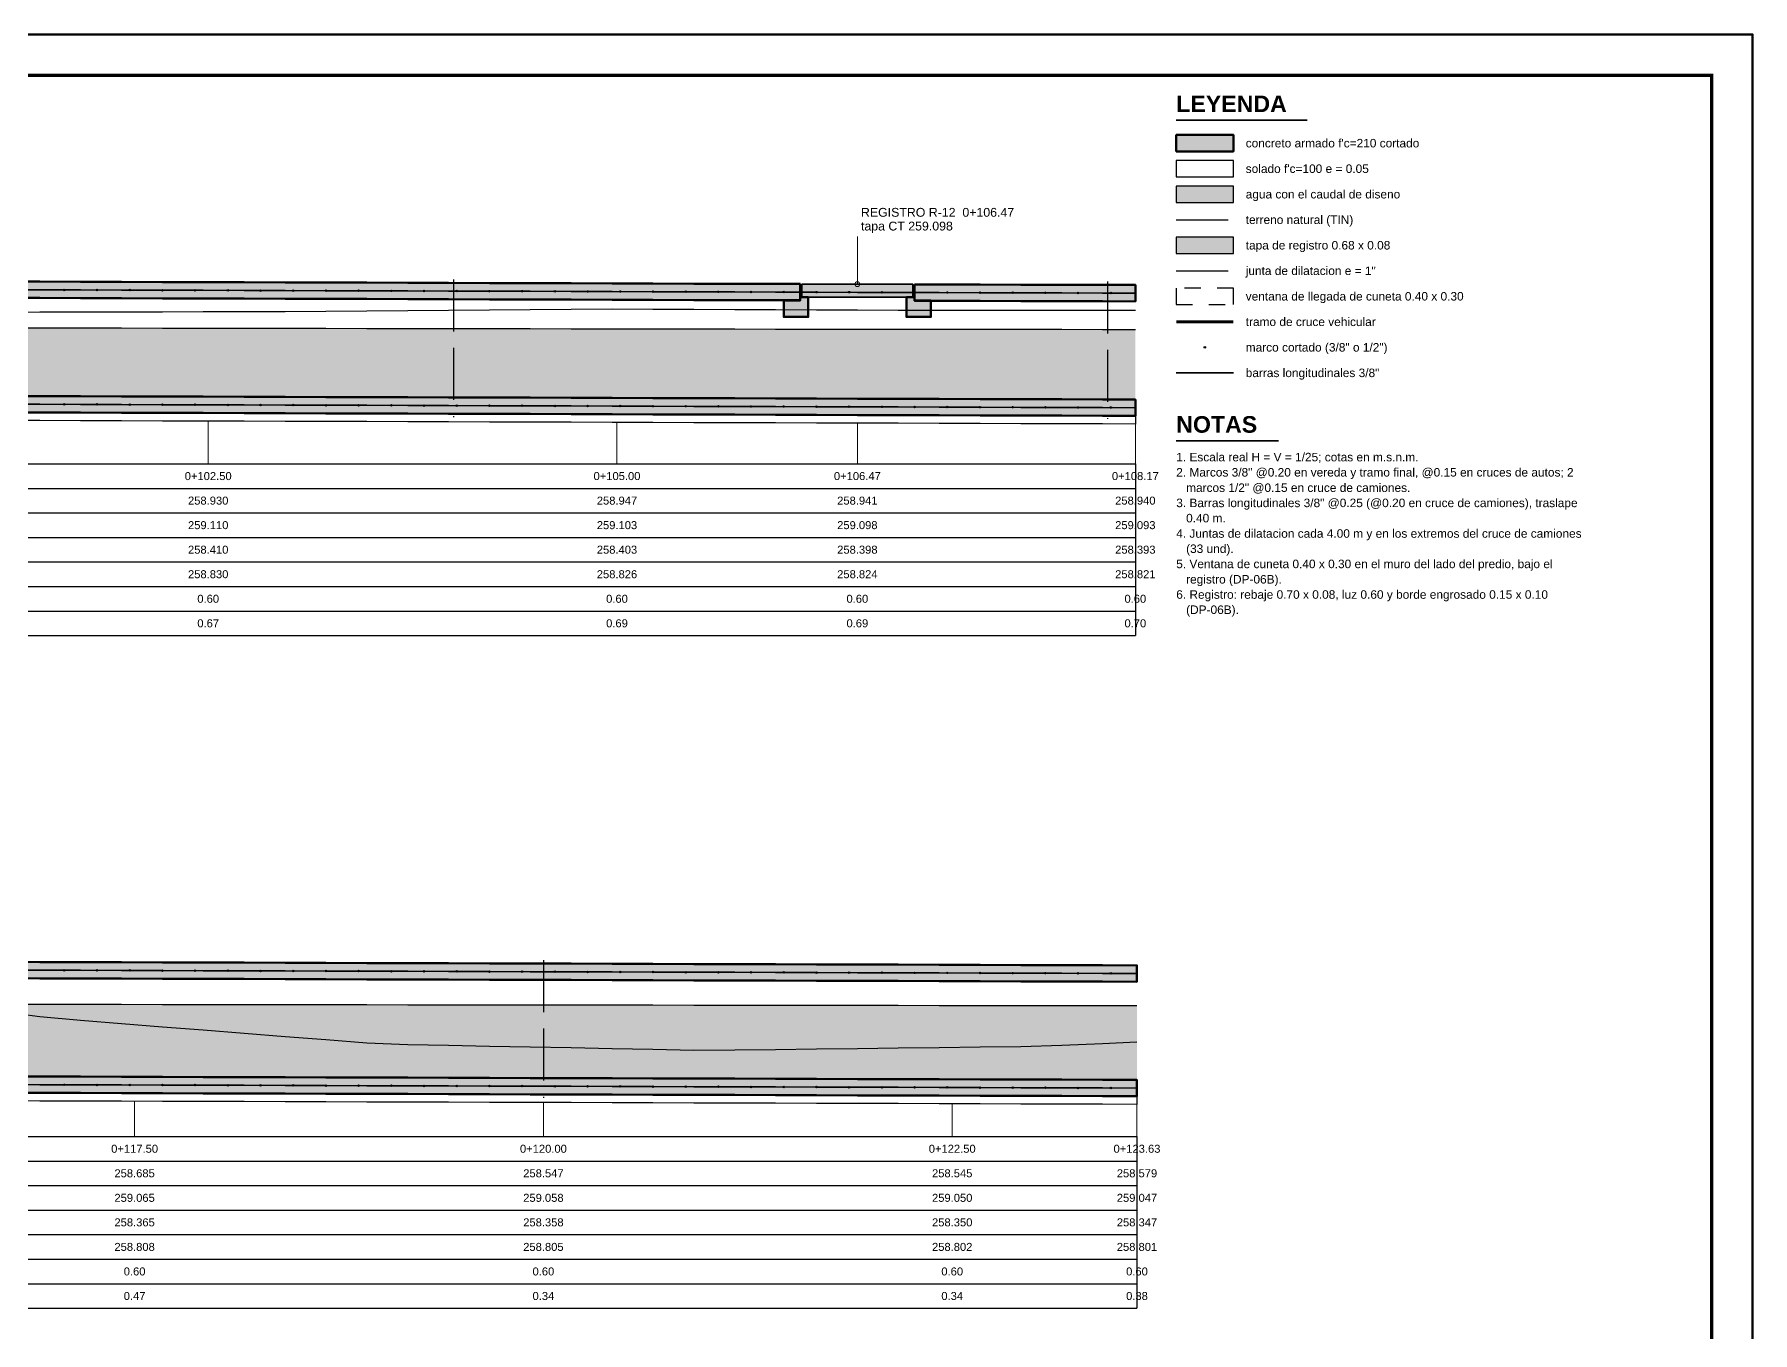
# Model space of a CAD drawing. Header units: metres. Extents: x -573 to 467, y -35 to 119.
# Drawn here: x 118.92 to 129.43, y 6.91 to 14.85 of the extents above; entities that cross this region are included whole.
import ezdxf
from ezdxf.enums import TextEntityAlignment as Align

# ---------------------------------------------------------------- set-up
doc = ezdxf.new("R2010")
doc.units = ezdxf.units.M
doc.header["$LTSCALE"] = 0.25
doc.linetypes.add('DASHED', pattern=[1.524, 1.27, -0.254])
doc.linetypes.add('HIDDEN', pattern=[0.375, 0.25, -0.125])
for name, color, linetype, lineweight in [('ACERO-LONG', 5, 'CONTINUOUS', 35), ('AGUA', 150, 'DASHED', 25), ('CONCRETO', 250, 'CONTINUOUS', 50), ('GRILLA', 9, 'CONTINUOUS', 13), ('LLAMADAS', 30, 'CONTINUOUS', 18), ('MARCO', 7, 'CONTINUOUS', 50), ('REGISTRO', 32, 'CONTINUOUS', 35), ('TITULOS', 160, 'CONTINUOUS', 35)]:
    doc.layers.add(name, color=color, linetype=linetype, lineweight=lineweight)
for name, color, linetype in [('ACERO-PUNTOS', 5, 'CONTINUOUS'), ('CRUCE-VEHICULAR', 30, 'CONTINUOUS'), ('CUNETA-OCULTA', 3, 'HIDDEN'), ('GUITARRA', 8, 'CONTINUOUS'), ('JUNTAS', 8, 'DASHED'), ('LEYENDA', 7, 'CONTINUOUS'), ('SOLADO', 8, 'CONTINUOUS'), ('TERRENO-EXISTENTE', 8, 'DASHED'), ('TEXTOS', 7, 'CONTINUOUS'), ('TEXTOS-NOTAS', 7, 'CONTINUOUS')]:
    doc.layers.add(name, color=color, linetype=linetype)
for name, color, linetype, true_color in [('AGUA-RELLENO', 150, 'CONTINUOUS', 0xcde4f6), ('CONCRETO-ACHURADO', 8, 'CONTINUOUS', 0xe2e2e2), ('ISO-TAPA', 255, 'CONTINUOUS', 0xf8f4e6)]:
    doc.layers.add(name, color=color, linetype=linetype, true_color=true_color)
doc.styles.get("Standard").update_dxf_attribs({"font": 'arial.ttf'})
doc.styles.add('TITULOS', font='arialbd.ttf')

# ---------------------------------------------------------------- blocks, each defined once
blk = doc.blocks.new('ACERO-38')
at = {"layer": 'ACERO-PUNTOS'}
h = blk.add_hatch(color=5, dxfattribs=at)
h.dxf.hatch_style = 1
h.paths.add_polyline_path([(-0.00475, 0, 1), (0.00475, 0, 1)])
at = {"layer": 'ACERO-PUNTOS', "color": 5}
blk.add_circle((0, 0), 0.00475, dxfattribs=at)

msp = doc.modelspace()

# ---------------------------------------------------------------- hatches: boundary and pattern name
at = {"layer": 'AGUA-RELLENO', "true_color": 0xcde4f6}
h = msp.add_hatch(color=7, dxfattribs=at)
h.dxf.hatch_style = 1
h.paths.add_polyline_path([(125.9, 13.823), (126.25, 13.823), (126.25, 13.923), (125.9, 13.923)])
h = msp.add_hatch(color=7, dxfattribs=at)
h.dxf.hatch_style = 1
h.paths.add_polyline_path([(110.2, 13.072), (110.45, 13.072), (110.7, 13.071), (110.95, 13.071), (111.2, 13.07), (111.45, 13.07), (111.7, 13.069), (111.95, 13.069), (112.2, 13.069), (112.45, 13.068), (112.7, 13.068), (112.95, 13.067), (113.2, 13.067), (113.45, 13.066), (113.7, 13.066), (113.95, 13.065), (114.2, 13.065), (114.45, 13.064), (114.7, 13.064), (114.95, 13.064), (115.2, 13.063), (115.45, 13.063), (115.7, 13.062), (115.95, 13.062), (116.2, 13.061), (116.45, 13.061), (116.7, 13.06), (116.95, 13.06), (117.2, 13.06), (117.45, 13.059), (117.7, 13.059), (117.95, 13.058), (118.2, 13.058), (118.45, 13.057), (118.7, 13.057), (118.95, 13.057), (119.2, 13.056), (119.45, 13.056), (119.7, 13.055), (119.95, 13.055), (120.2, 13.055), (120.45, 13.054), (120.7, 13.054), (120.95, 13.053), (121.2, 13.053), (121.45, 13.053), (121.7, 13.052), (121.95, 13.052), (122.2, 13.051), (122.45, 13.051), (122.7, 13.051), (122.95, 13.05), (123.2, 13.05), (123.45, 13.049), (123.7, 13.049), (123.95, 13.049), (124.2, 13.048), (124.45, 13.048), (124.7, 13.047), (124.95, 13.047), (125.2, 13.047), (125.45, 13.046), (125.65, 13.046), (125.65, 12.618), (125.45, 12.619), (125.2, 12.62), (124.95, 12.62), (124.7, 12.621), (124.45, 12.622), (124.2, 12.623), (123.95, 12.623), (123.7, 12.624), (123.45, 12.625), (123.2, 12.626), (122.95, 12.626), (122.7, 12.627), (122.45, 12.628), (122.2, 12.629), (121.95, 12.63), (121.7, 12.63), (121.45, 12.631), (121.2, 12.632), (120.95, 12.633), (120.7, 12.633), (120.45, 12.634), (120.2, 12.635), (119.95, 12.636), (119.7, 12.636), (119.45, 12.637), (119.2, 12.638), (118.95, 12.639), (118.7, 12.639), (118.45, 12.64), (118.2, 12.641), (117.95, 12.642), (117.7, 12.642), (117.45, 12.643), (117.2, 12.644), (116.95, 12.645), (116.7, 12.645), (116.45, 12.646), (116.2, 12.647), (115.95, 12.648), (115.7, 12.648), (115.45, 12.649), (115.2, 12.65), (114.95, 12.651), (114.7, 12.651), (114.45, 12.652), (114.2, 12.653), (113.95, 12.654), (113.7, 12.654), (113.45, 12.655), (113.2, 12.656), (112.95, 12.657), (112.7, 12.657), (112.45, 12.658), (112.2, 12.659), (111.95, 12.66), (111.7, 12.66), (111.45, 12.661), (111.2, 12.662), (110.95, 12.663), (110.7, 12.663), (110.45, 12.664), (110.2, 12.665)])
h = msp.add_hatch(color=7, dxfattribs=at)
h.dxf.hatch_style = 1
h.paths.add_polyline_path([(110.2, 8.933), (110.45, 8.933), (110.7, 8.933), (110.95, 8.932), (111.2, 8.932), (111.45, 8.932), (111.7, 8.931), (111.95, 8.931), (112.2, 8.931), (112.45, 8.93), (112.7, 8.93), (112.95, 8.929), (113.2, 8.929), (113.45, 8.929), (113.7, 8.928), (113.95, 8.928), (114.2, 8.928), (114.45, 8.927), (114.7, 8.927), (114.95, 8.927), (115.2, 8.926), (115.45, 8.926), (115.7, 8.926), (115.95, 8.925), (116.2, 8.925), (116.45, 8.925), (116.7, 8.924), (116.95, 8.924), (117.2, 8.924), (117.45, 8.923), (117.7, 8.923), (117.95, 8.923), (118.2, 8.922), (118.45, 8.922), (118.7, 8.922), (118.95, 8.921), (119.2, 8.921), (119.45, 8.921), (119.7, 8.92), (119.95, 8.92), (120.2, 8.92), (120.45, 8.919), (120.7, 8.919), (120.95, 8.919), (121.2, 8.918), (121.45, 8.918), (121.7, 8.918), (121.95, 8.917), (122.2, 8.917), (122.45, 8.917), (122.7, 8.917), (122.95, 8.916), (123.2, 8.916), (123.45, 8.916), (123.7, 8.915), (123.95, 8.915), (124.2, 8.915), (124.45, 8.914), (124.7, 8.914), (124.95, 8.914), (125.2, 8.914), (125.45, 8.913), (125.66, 8.913), (125.66, 8.459), (125.45, 8.46), (125.2, 8.461), (124.95, 8.461), (124.7, 8.462), (124.45, 8.463), (124.2, 8.464), (123.95, 8.464), (123.7, 8.465), (123.45, 8.466), (123.2, 8.467), (122.95, 8.467), (122.7, 8.468), (122.45, 8.469), (122.2, 8.47), (121.95, 8.47), (121.7, 8.471), (121.45, 8.472), (121.2, 8.473), (120.95, 8.473), (120.7, 8.474), (120.45, 8.475), (120.2, 8.476), (119.95, 8.476), (119.7, 8.477), (119.45, 8.478), (119.2, 8.479), (118.95, 8.479), (118.7, 8.48), (118.45, 8.481), (118.2, 8.482), (117.95, 8.482), (117.7, 8.483), (117.45, 8.484), (117.2, 8.485), (116.95, 8.485), (116.7, 8.486), (116.45, 8.487), (116.2, 8.488), (115.95, 8.488), (115.7, 8.489), (115.45, 8.49), (115.2, 8.491), (114.95, 8.491), (114.7, 8.492), (114.45, 8.493), (114.2, 8.494), (113.95, 8.495), (113.7, 8.495), (113.45, 8.496), (113.2, 8.497), (112.95, 8.498), (112.7, 8.498), (112.45, 8.499), (112.2, 8.5), (111.95, 8.501), (111.7, 8.501), (111.45, 8.502), (111.2, 8.503), (110.95, 8.504), (110.7, 8.504), (110.45, 8.505), (110.2, 8.506)])
at = {"layer": 'CONCRETO-ACHURADO', "true_color": 0xe2e2e2}
h = msp.add_hatch(color=7, dxfattribs=at)
h.dxf.hatch_style = 1
h.paths.add_polyline_path([(125.9, 14.135), (126.25, 14.135), (126.25, 14.235), (125.9, 14.235)])
h = msp.add_hatch(color=7, dxfattribs=at)
h.dxf.hatch_style = 1
h.paths.add_polyline_path([(114.95, 13.351), (115.2, 13.35), (115.45, 13.349), (115.7, 13.348), (115.95, 13.348), (116.2, 13.347), (116.45, 13.346), (116.7, 13.345), (116.95, 13.345), (117.2, 13.344), (117.45, 13.343), (117.7, 13.342), (117.95, 13.342), (118.2, 13.341), (118.45, 13.34), (118.7, 13.339), (118.95, 13.339), (119.2, 13.338), (119.45, 13.337), (119.7, 13.336), (119.95, 13.336), (120.2, 13.335), (120.45, 13.334), (120.7, 13.333), (120.95, 13.333), (121.2, 13.332), (121.45, 13.331), (121.7, 13.33), (121.95, 13.33), (122.2, 13.329), (122.45, 13.328), (122.7, 13.327), (122.95, 13.326), (123.2, 13.326), (123.45, 13.325), (123.6, 13.325), (123.6, 13.225), (123.45, 13.225), (123.2, 13.226), (122.95, 13.226), (122.7, 13.227), (122.45, 13.228), (122.2, 13.229), (121.95, 13.23), (121.7, 13.23), (121.45, 13.231), (121.2, 13.232), (120.95, 13.233), (120.7, 13.233), (120.45, 13.234), (120.2, 13.235), (119.95, 13.236), (119.7, 13.236), (119.45, 13.237), (119.2, 13.238), (118.95, 13.239), (118.7, 13.239), (118.45, 13.24), (118.2, 13.241), (117.95, 13.242), (117.7, 13.242), (117.45, 13.243), (117.2, 13.244), (116.95, 13.245), (116.7, 13.245), (116.45, 13.246), (116.2, 13.247), (115.95, 13.248), (115.7, 13.248), (115.45, 13.249), (115.2, 13.25), (114.95, 13.251)])
h = msp.add_hatch(color=7, dxfattribs=at)
h.dxf.hatch_style = 1
h.paths.add_polyline_path([(123.65, 13.243), (123.6, 13.243), (123.6, 13.223), (123.5, 13.223), (123.5, 13.123), (123.65, 13.123)])
h = msp.add_hatch(color=7, dxfattribs=at)
h.dxf.hatch_style = 1
h.paths.add_polyline_path([(124.25, 13.243), (124.3, 13.243), (124.3, 13.223), (124.4, 13.223), (124.4, 13.123), (124.25, 13.123)])
h = msp.add_hatch(color=7, dxfattribs=at)
h.dxf.hatch_style = 1
h.paths.add_polyline_path([(124.3, 13.322), (124.45, 13.322), (124.7, 13.321), (124.95, 13.32), (125.2, 13.32), (125.45, 13.319), (125.65, 13.318), (125.65, 13.218), (125.45, 13.219), (125.2, 13.22), (124.95, 13.22), (124.7, 13.221), (124.45, 13.222), (124.3, 13.222)])
h = msp.add_hatch(color=7, dxfattribs=at)
h.dxf.hatch_style = 1
h.paths.add_polyline_path([(110.2, 12.665), (110.45, 12.664), (110.7, 12.663), (110.95, 12.663), (111.2, 12.662), (111.45, 12.661), (111.7, 12.66), (111.95, 12.66), (112.2, 12.659), (112.45, 12.658), (112.7, 12.657), (112.95, 12.657), (113.2, 12.656), (113.45, 12.655), (113.7, 12.654), (113.95, 12.654), (114.2, 12.653), (114.45, 12.652), (114.7, 12.651), (114.95, 12.651), (115.2, 12.65), (115.45, 12.649), (115.7, 12.648), (115.95, 12.648), (116.2, 12.647), (116.45, 12.646), (116.7, 12.645), (116.95, 12.645), (117.2, 12.644), (117.45, 12.643), (117.7, 12.642), (117.95, 12.642), (118.2, 12.641), (118.45, 12.64), (118.7, 12.639), (118.95, 12.639), (119.2, 12.638), (119.45, 12.637), (119.7, 12.636), (119.95, 12.636), (120.2, 12.635), (120.45, 12.634), (120.7, 12.633), (120.95, 12.633), (121.2, 12.632), (121.45, 12.631), (121.7, 12.63), (121.95, 12.63), (122.2, 12.629), (122.45, 12.628), (122.7, 12.627), (122.95, 12.626), (123.2, 12.626), (123.45, 12.625), (123.7, 12.624), (123.95, 12.623), (124.2, 12.623), (124.45, 12.622), (124.7, 12.621), (124.95, 12.62), (125.2, 12.62), (125.45, 12.619), (125.65, 12.618), (125.65, 12.518), (125.45, 12.519), (125.2, 12.52), (124.95, 12.52), (124.7, 12.521), (124.45, 12.522), (124.2, 12.523), (123.95, 12.523), (123.7, 12.524), (123.45, 12.525), (123.2, 12.526), (122.95, 12.526), (122.7, 12.527), (122.45, 12.528), (122.2, 12.529), (121.95, 12.53), (121.7, 12.53), (121.45, 12.531), (121.2, 12.532), (120.95, 12.533), (120.7, 12.533), (120.45, 12.534), (120.2, 12.535), (119.95, 12.536), (119.7, 12.536), (119.45, 12.537), (119.2, 12.538), (118.95, 12.539), (118.7, 12.539), (118.45, 12.54), (118.2, 12.541), (117.95, 12.542), (117.7, 12.542), (117.45, 12.543), (117.2, 12.544), (116.95, 12.545), (116.7, 12.545), (116.45, 12.546), (116.2, 12.547), (115.95, 12.548), (115.7, 12.548), (115.45, 12.549), (115.2, 12.55), (114.95, 12.551), (114.7, 12.551), (114.45, 12.552), (114.2, 12.553), (113.95, 12.554), (113.7, 12.554), (113.45, 12.555), (113.2, 12.556), (112.95, 12.557), (112.7, 12.557), (112.45, 12.558), (112.2, 12.559), (111.95, 12.56), (111.7, 12.56), (111.45, 12.561), (111.2, 12.562), (110.95, 12.563), (110.7, 12.563), (110.45, 12.564), (110.2, 12.565)])
h = msp.add_hatch(color=7, dxfattribs=at)
h.dxf.hatch_style = 1
h.paths.add_polyline_path([(118.21, 9.182), (118.45, 9.181), (118.7, 9.18), (118.95, 9.179), (119.2, 9.179), (119.45, 9.178), (119.7, 9.177), (119.95, 9.176), (120.2, 9.176), (120.45, 9.175), (120.7, 9.174), (120.95, 9.173), (121.2, 9.173), (121.45, 9.172), (121.7, 9.171), (121.95, 9.17), (122.2, 9.17), (122.45, 9.169), (122.7, 9.168), (122.95, 9.167), (123.2, 9.167), (123.45, 9.166), (123.7, 9.165), (123.95, 9.164), (124.2, 9.164), (124.45, 9.163), (124.7, 9.162), (124.95, 9.161), (125.2, 9.161), (125.45, 9.16), (125.66, 9.159), (125.66, 9.059), (125.45, 9.06), (125.2, 9.061), (124.95, 9.061), (124.7, 9.062), (124.45, 9.063), (124.2, 9.064), (123.95, 9.064), (123.7, 9.065), (123.45, 9.066), (123.2, 9.067), (122.95, 9.067), (122.7, 9.068), (122.45, 9.069), (122.2, 9.07), (121.95, 9.07), (121.7, 9.071), (121.45, 9.072), (121.2, 9.073), (120.95, 9.073), (120.7, 9.074), (120.45, 9.075), (120.2, 9.076), (119.95, 9.076), (119.7, 9.077), (119.45, 9.078), (119.2, 9.079), (118.95, 9.079), (118.7, 9.08), (118.45, 9.081), (118.21, 9.082)])
h = msp.add_hatch(color=7, dxfattribs=at)
h.dxf.hatch_style = 1
h.paths.add_polyline_path([(110.2, 8.506), (110.45, 8.505), (110.7, 8.504), (110.95, 8.504), (111.2, 8.503), (111.45, 8.502), (111.7, 8.501), (111.95, 8.501), (112.2, 8.5), (112.45, 8.499), (112.7, 8.498), (112.95, 8.498), (113.2, 8.497), (113.45, 8.496), (113.7, 8.495), (113.95, 8.495), (114.2, 8.494), (114.45, 8.493), (114.7, 8.492), (114.95, 8.491), (115.2, 8.491), (115.45, 8.49), (115.7, 8.489), (115.95, 8.488), (116.2, 8.488), (116.45, 8.487), (116.7, 8.486), (116.95, 8.485), (117.2, 8.485), (117.45, 8.484), (117.7, 8.483), (117.95, 8.482), (118.2, 8.482), (118.45, 8.481), (118.7, 8.48), (118.95, 8.479), (119.2, 8.479), (119.45, 8.478), (119.7, 8.477), (119.95, 8.476), (120.2, 8.476), (120.45, 8.475), (120.7, 8.474), (120.95, 8.473), (121.2, 8.473), (121.45, 8.472), (121.7, 8.471), (121.95, 8.47), (122.2, 8.47), (122.45, 8.469), (122.7, 8.468), (122.95, 8.467), (123.2, 8.467), (123.45, 8.466), (123.7, 8.465), (123.95, 8.464), (124.2, 8.464), (124.45, 8.463), (124.7, 8.462), (124.95, 8.461), (125.2, 8.461), (125.45, 8.46), (125.66, 8.459), (125.66, 8.359), (125.45, 8.36), (125.2, 8.361), (124.95, 8.361), (124.7, 8.362), (124.45, 8.363), (124.2, 8.364), (123.95, 8.364), (123.7, 8.365), (123.45, 8.366), (123.2, 8.367), (122.95, 8.367), (122.7, 8.368), (122.45, 8.369), (122.2, 8.37), (121.95, 8.37), (121.7, 8.371), (121.45, 8.372), (121.2, 8.373), (120.95, 8.373), (120.7, 8.374), (120.45, 8.375), (120.2, 8.376), (119.95, 8.376), (119.7, 8.377), (119.45, 8.378), (119.2, 8.379), (118.95, 8.379), (118.7, 8.38), (118.45, 8.381), (118.2, 8.382), (117.95, 8.382), (117.7, 8.383), (117.45, 8.384), (117.2, 8.385), (116.95, 8.385), (116.7, 8.386), (116.45, 8.387), (116.2, 8.388), (115.95, 8.388), (115.7, 8.389), (115.45, 8.39), (115.2, 8.391), (114.95, 8.391), (114.7, 8.392), (114.45, 8.393), (114.2, 8.394), (113.95, 8.395), (113.7, 8.395), (113.45, 8.396), (113.2, 8.397), (112.95, 8.398), (112.7, 8.398), (112.45, 8.399), (112.2, 8.4), (111.95, 8.401), (111.7, 8.401), (111.45, 8.402), (111.2, 8.403), (110.95, 8.404), (110.7, 8.404), (110.45, 8.405), (110.2, 8.406)])
at = {"layer": 'ISO-TAPA', "true_color": 0xf8f4e6}
h = msp.add_hatch(color=7, dxfattribs=at)
h.dxf.hatch_style = 1
h.paths.add_polyline_path([(125.9, 13.511), (126.25, 13.511), (126.25, 13.611), (125.9, 13.611)])
h = msp.add_hatch(color=7, dxfattribs=at)
h.dxf.hatch_style = 1
h.paths.add_polyline_path([(123.61, 13.323), (124.29, 13.323), (124.29, 13.243), (123.61, 13.243)])

# ---------------------------------------------------------------- linework, layer by layer
at = {"layer": 'ACERO-LONG'}
msp.add_line((125.9, 12.781), (126.25, 12.781), dxfattribs=at)
for points in [[(118.7, 13.289), (118.95, 13.289), (119.2, 13.288), (119.45, 13.287), (119.7, 13.286), (119.95, 13.286), (120.2, 13.285), (120.45, 13.284), (120.7, 13.283), (120.95, 13.283), (121.2, 13.282), (121.45, 13.281), (121.7, 13.28), (121.95, 13.28), (122.2, 13.279), (122.45, 13.278), (122.7, 13.277), (122.95, 13.276), (123.2, 13.276), (123.45, 13.275), (123.7, 13.274), (123.95, 13.273), (124.2, 13.273), (124.45, 13.272), (124.7, 13.271), (124.95, 13.27), (125.2, 13.27), (125.45, 13.269), (125.65, 13.268)], [(118.7, 12.589), (118.95, 12.589), (119.2, 12.588), (119.45, 12.587), (119.7, 12.586), (119.95, 12.586), (120.2, 12.585), (120.45, 12.584), (120.7, 12.583), (120.95, 12.583), (121.2, 12.582), (121.45, 12.581), (121.7, 12.58), (121.95, 12.58), (122.2, 12.579), (122.45, 12.578), (122.7, 12.577), (122.95, 12.576), (123.2, 12.576), (123.45, 12.575), (123.7, 12.574), (123.95, 12.573), (124.2, 12.573), (124.45, 12.572), (124.7, 12.571), (124.95, 12.57), (125.2, 12.57), (125.45, 12.569), (125.65, 12.568)], [(118.7, 9.13), (118.95, 9.129), (119.2, 9.129), (119.45, 9.128), (119.7, 9.127), (119.95, 9.126), (120.2, 9.126), (120.45, 9.125), (120.7, 9.124), (120.95, 9.123), (121.2, 9.123), (121.45, 9.122), (121.7, 9.121), (121.95, 9.12), (122.2, 9.12), (122.45, 9.119), (122.7, 9.118), (122.95, 9.117), (123.2, 9.117), (123.45, 9.116), (123.7, 9.115), (123.95, 9.114), (124.2, 9.114), (124.45, 9.113), (124.7, 9.112), (124.95, 9.111), (125.2, 9.111), (125.45, 9.11), (125.66, 9.109)], [(118.7, 8.43), (118.95, 8.429), (119.2, 8.429), (119.45, 8.428), (119.7, 8.427), (119.95, 8.426), (120.2, 8.426), (120.45, 8.425), (120.7, 8.424), (120.95, 8.423), (121.2, 8.423), (121.45, 8.422), (121.7, 8.421), (121.95, 8.42), (122.2, 8.42), (122.45, 8.419), (122.7, 8.418), (122.95, 8.417), (123.2, 8.417), (123.45, 8.416), (123.7, 8.415), (123.95, 8.414), (124.2, 8.414), (124.45, 8.413), (124.7, 8.412), (124.95, 8.411), (125.2, 8.411), (125.45, 8.41), (125.66, 8.409)]]:
    msp.add_lwpolyline(points, dxfattribs=at)
at = {"layer": 'AGUA'}
for points in [[(118.7, 13.057), (118.95, 13.057), (119.2, 13.056), (119.45, 13.056), (119.7, 13.055), (119.95, 13.055), (120.2, 13.055), (120.45, 13.054), (120.7, 13.054), (120.95, 13.053), (121.2, 13.053), (121.45, 13.053), (121.7, 13.052), (121.95, 13.052), (122.2, 13.051), (122.45, 13.051), (122.7, 13.051), (122.95, 13.05), (123.2, 13.05), (123.45, 13.049), (123.7, 13.049), (123.95, 13.049), (124.2, 13.048), (124.45, 13.048), (124.7, 13.047), (124.95, 13.047), (125.2, 13.047), (125.45, 13.046), (125.65, 13.046)], [(118.7, 8.922), (118.95, 8.921), (119.2, 8.921), (119.45, 8.921), (119.7, 8.92), (119.95, 8.92), (120.2, 8.92), (120.45, 8.919), (120.7, 8.919), (120.95, 8.919), (121.2, 8.918), (121.45, 8.918), (121.7, 8.918), (121.95, 8.917), (122.2, 8.917), (122.45, 8.917), (122.7, 8.917), (122.95, 8.916), (123.2, 8.916), (123.45, 8.916), (123.7, 8.915), (123.95, 8.915), (124.2, 8.915), (124.45, 8.914), (124.7, 8.914), (124.95, 8.914), (125.2, 8.914), (125.45, 8.913), (125.66, 8.913)]]:
    msp.add_lwpolyline(points, dxfattribs=at)
at = {"layer": 'AGUA-RELLENO'}
msp.add_lwpolyline([(125.9, 13.823), (126.25, 13.823), (126.25, 13.923), (125.9, 13.923)], close=True, dxfattribs=at)
at = {"layer": 'CONCRETO'}
for points in [[(125.9, 14.135), (126.25, 14.135), (126.25, 14.235), (125.9, 14.235)], [(123.65, 13.243), (123.6, 13.243), (123.6, 13.223), (123.5, 13.223), (123.5, 13.123), (123.65, 13.123)], [(124.25, 13.243), (124.3, 13.243), (124.3, 13.223), (124.4, 13.223), (124.4, 13.123), (124.25, 13.123)], [(124.3, 13.322), (124.45, 13.322), (124.7, 13.321), (124.95, 13.32), (125.2, 13.32), (125.45, 13.319), (125.65, 13.318), (125.65, 13.218), (125.45, 13.219), (125.2, 13.22), (124.95, 13.22), (124.7, 13.221), (124.45, 13.222), (124.3, 13.222)]]:
    msp.add_lwpolyline(points, close=True, dxfattribs=at)
for points in [[(118.7, 13.339), (118.95, 13.339), (119.2, 13.338), (119.45, 13.337), (119.7, 13.336), (119.95, 13.336), (120.2, 13.335), (120.45, 13.334), (120.7, 13.333), (120.95, 13.333), (121.2, 13.332), (121.45, 13.331), (121.7, 13.33), (121.95, 13.33), (122.2, 13.329), (122.45, 13.328), (122.7, 13.327), (122.95, 13.326), (123.2, 13.326), (123.45, 13.325), (123.6, 13.325), (123.6, 13.225), (123.45, 13.225), (123.2, 13.226), (122.95, 13.226), (122.7, 13.227), (122.45, 13.228), (122.2, 13.229), (121.95, 13.23), (121.7, 13.23), (121.45, 13.231), (121.2, 13.232), (120.95, 13.233), (120.7, 13.233), (120.45, 13.234), (120.2, 13.235), (119.95, 13.236), (119.7, 13.236), (119.45, 13.237), (119.2, 13.238), (118.95, 13.239), (118.7, 13.239)], [(118.7, 12.639), (118.95, 12.639), (119.2, 12.638), (119.45, 12.637), (119.7, 12.636), (119.95, 12.636), (120.2, 12.635), (120.45, 12.634), (120.7, 12.633), (120.95, 12.633), (121.2, 12.632), (121.45, 12.631), (121.7, 12.63), (121.95, 12.63), (122.2, 12.629), (122.45, 12.628), (122.7, 12.627), (122.95, 12.626), (123.2, 12.626), (123.45, 12.625), (123.7, 12.624), (123.95, 12.623), (124.2, 12.623), (124.45, 12.622), (124.7, 12.621), (124.95, 12.62), (125.2, 12.62), (125.45, 12.619), (125.65, 12.618), (125.65, 12.518), (125.45, 12.519), (125.2, 12.52), (124.95, 12.52), (124.7, 12.521), (124.45, 12.522), (124.2, 12.523), (123.95, 12.523), (123.7, 12.524), (123.45, 12.525), (123.2, 12.526), (122.95, 12.526), (122.7, 12.527), (122.45, 12.528), (122.2, 12.529), (121.95, 12.53), (121.7, 12.53), (121.45, 12.531), (121.2, 12.532), (120.95, 12.533), (120.7, 12.533), (120.45, 12.534), (120.2, 12.535), (119.95, 12.536), (119.7, 12.536), (119.45, 12.537), (119.2, 12.538), (118.95, 12.539), (118.7, 12.539)], [(118.7, 9.18), (118.95, 9.179), (119.2, 9.179), (119.45, 9.178), (119.7, 9.177), (119.95, 9.176), (120.2, 9.176), (120.45, 9.175), (120.7, 9.174), (120.95, 9.173), (121.2, 9.173), (121.45, 9.172), (121.7, 9.171), (121.95, 9.17), (122.2, 9.17), (122.45, 9.169), (122.7, 9.168), (122.95, 9.167), (123.2, 9.167), (123.45, 9.166), (123.7, 9.165), (123.95, 9.164), (124.2, 9.164), (124.45, 9.163), (124.7, 9.162), (124.95, 9.161), (125.2, 9.161), (125.45, 9.16), (125.66, 9.159), (125.66, 9.059), (125.45, 9.06), (125.2, 9.061), (124.95, 9.061), (124.7, 9.062), (124.45, 9.063), (124.2, 9.064), (123.95, 9.064), (123.7, 9.065), (123.45, 9.066), (123.2, 9.067), (122.95, 9.067), (122.7, 9.068), (122.45, 9.069), (122.2, 9.07), (121.95, 9.07), (121.7, 9.071), (121.45, 9.072), (121.2, 9.073), (120.95, 9.073), (120.7, 9.074), (120.45, 9.075), (120.2, 9.076), (119.95, 9.076), (119.7, 9.077), (119.45, 9.078), (119.2, 9.079), (118.95, 9.079), (118.7, 9.08)], [(118.7, 8.48), (118.95, 8.479), (119.2, 8.479), (119.45, 8.478), (119.7, 8.477), (119.95, 8.476), (120.2, 8.476), (120.45, 8.475), (120.7, 8.474), (120.95, 8.473), (121.2, 8.473), (121.45, 8.472), (121.7, 8.471), (121.95, 8.47), (122.2, 8.47), (122.45, 8.469), (122.7, 8.468), (122.95, 8.467), (123.2, 8.467), (123.45, 8.466), (123.7, 8.465), (123.95, 8.464), (124.2, 8.464), (124.45, 8.463), (124.7, 8.462), (124.95, 8.461), (125.2, 8.461), (125.45, 8.46), (125.66, 8.459), (125.66, 8.359), (125.45, 8.36), (125.2, 8.361), (124.95, 8.361), (124.7, 8.362), (124.45, 8.363), (124.2, 8.364), (123.95, 8.364), (123.7, 8.365), (123.45, 8.366), (123.2, 8.367), (122.95, 8.367), (122.7, 8.368), (122.45, 8.369), (122.2, 8.37), (121.95, 8.37), (121.7, 8.371), (121.45, 8.372), (121.2, 8.373), (120.95, 8.373), (120.7, 8.374), (120.45, 8.375), (120.2, 8.376), (119.95, 8.376), (119.7, 8.377), (119.45, 8.378), (119.2, 8.379), (118.95, 8.379), (118.7, 8.38)]]:
    msp.add_lwpolyline(points, dxfattribs=at)
at = {"layer": 'CRUCE-VEHICULAR', "const_width": 0.0175}
msp.add_lwpolyline([(125.9, 13.093), (126.25, 13.093)], dxfattribs=at)
at = {"layer": 'CUNETA-OCULTA'}
msp.add_lwpolyline([(125.9, 13.199), (126.25, 13.199), (126.25, 13.299), (125.9, 13.299)], close=True, dxfattribs=at)
at = {"layer": 'GRILLA'}
for p, q in [((119.98, 12.225), (119.98, 12.485)), ((122.48, 12.225), (122.48, 12.478)), ((123.95, 12.225), (123.95, 12.473)), ((125.65, 12.225), (125.65, 12.468)), ((119.53, 8.113), (119.53, 8.328)), ((122.03, 8.113), (122.03, 8.32)), ((124.53, 8.113), (124.53, 8.313)), ((125.66, 8.113), (125.66, 8.309))]:
    msp.add_line(p, q, dxfattribs=at)
at = {"layer": 'GUITARRA'}
for p, q in [((109.1, 12.225), (125.65, 12.225)), ((125.65, 12.225), (125.65, 11.175)), ((109.1, 12.075), (125.65, 12.075)), ((109.1, 11.925), (125.65, 11.925)), ((109.1, 11.775), (125.65, 11.775)), ((109.1, 11.625), (125.65, 11.625)), ((109.1, 11.475), (125.65, 11.475)), ((109.1, 11.325), (125.65, 11.325)), ((109.1, 11.175), (125.65, 11.175)), ((109.1, 8.113), (125.66, 8.113)), ((125.66, 8.113), (125.66, 7.063)), ((109.1, 7.963), (125.66, 7.963)), ((109.1, 7.813), (125.66, 7.813)), ((109.1, 7.663), (125.66, 7.663)), ((109.1, 7.513), (125.66, 7.513)), ((109.1, 7.363), (125.66, 7.363)), ((109.1, 7.213), (125.66, 7.213)), ((109.1, 7.063), (125.66, 7.063))]:
    msp.add_line(p, q, dxfattribs=at)
at = {"layer": 'ISO-TAPA'}
msp.add_lwpolyline([(125.9, 13.511), (126.25, 13.511), (126.25, 13.611), (125.9, 13.611)], close=True, dxfattribs=at)
at = {"layer": 'JUNTAS'}
for p, q in [((121.48, 13.351), (121.48, 12.511)), ((125.9, 13.405), (126.25, 13.405)), ((125.48, 13.339), (125.48, 12.499)), ((122.03, 9.19), (122.03, 8.35))]:
    msp.add_line(p, q, dxfattribs=at)
at = {"layer": 'LLAMADAS'}
msp.add_line((123.95, 13.323), (123.95, 13.615), dxfattribs=at)
msp.add_circle((123.95, 13.323), 0.015, dxfattribs=at)
at = {"layer": 'MARCO'}
msp.add_lwpolyline([(108.4, 0), (129.425, 0), (129.425, 14.85), (108.4, 14.85)], close=True, dxfattribs=at)
at = {"layer": 'MARCO', "const_width": 0.02}
msp.add_lwpolyline([(109.025, 0.25), (129.175, 0.25), (129.175, 14.6), (109.025, 14.6)], close=True, dxfattribs=at)
at = {"layer": 'REGISTRO'}
msp.add_lwpolyline([(123.61, 13.323), (124.29, 13.323), (124.29, 13.243), (123.61, 13.243)], close=True, dxfattribs=at)
at = {"layer": 'SOLADO'}
msp.add_lwpolyline([(125.9, 13.979), (126.25, 13.979), (126.25, 14.079), (125.9, 14.079)], close=True, dxfattribs=at)
for points in [[(118.7, 12.539), (118.95, 12.539), (119.2, 12.538), (119.45, 12.537), (119.7, 12.536), (119.95, 12.536), (120.2, 12.535), (120.45, 12.534), (120.7, 12.533), (120.95, 12.533), (121.2, 12.532), (121.45, 12.531), (121.7, 12.53), (121.95, 12.53), (122.2, 12.529), (122.45, 12.528), (122.7, 12.527), (122.95, 12.526), (123.2, 12.526), (123.45, 12.525), (123.7, 12.524), (123.95, 12.523), (124.2, 12.523), (124.45, 12.522), (124.7, 12.521), (124.95, 12.52), (125.2, 12.52), (125.45, 12.519), (125.65, 12.518), (125.65, 12.468), (125.45, 12.469), (125.2, 12.47), (124.95, 12.47), (124.7, 12.471), (124.45, 12.472), (124.2, 12.473), (123.95, 12.473), (123.7, 12.474), (123.45, 12.475), (123.2, 12.476), (122.95, 12.476), (122.7, 12.477), (122.45, 12.478), (122.2, 12.479), (121.95, 12.48), (121.7, 12.48), (121.45, 12.481), (121.2, 12.482), (120.95, 12.483), (120.7, 12.483), (120.45, 12.484), (120.2, 12.485), (119.95, 12.486), (119.7, 12.486), (119.45, 12.487), (119.2, 12.488), (118.95, 12.489), (118.7, 12.489)], [(118.7, 8.38), (118.95, 8.379), (119.2, 8.379), (119.45, 8.378), (119.7, 8.377), (119.95, 8.376), (120.2, 8.376), (120.45, 8.375), (120.7, 8.374), (120.95, 8.373), (121.2, 8.373), (121.45, 8.372), (121.7, 8.371), (121.95, 8.37), (122.2, 8.37), (122.45, 8.369), (122.7, 8.368), (122.95, 8.367), (123.2, 8.367), (123.45, 8.366), (123.7, 8.365), (123.95, 8.364), (124.2, 8.364), (124.45, 8.363), (124.7, 8.362), (124.95, 8.361), (125.2, 8.361), (125.45, 8.36), (125.66, 8.359), (125.66, 8.309), (125.45, 8.31), (125.2, 8.311), (124.95, 8.311), (124.7, 8.312), (124.45, 8.313), (124.2, 8.314), (123.95, 8.314), (123.7, 8.315), (123.45, 8.316), (123.2, 8.317), (122.95, 8.317), (122.7, 8.318), (122.45, 8.319), (122.2, 8.32), (121.95, 8.32), (121.7, 8.321), (121.45, 8.322), (121.2, 8.323), (120.95, 8.323), (120.7, 8.324), (120.45, 8.325), (120.2, 8.326), (119.95, 8.326), (119.7, 8.327), (119.45, 8.328), (119.2, 8.329), (118.95, 8.329), (118.7, 8.33)]]:
    msp.add_lwpolyline(points, dxfattribs=at)
at = {"layer": 'TERRENO-EXISTENTE'}
msp.add_line((125.9, 13.717), (126.25, 13.717), dxfattribs=at)
for points in [[(118.7, 13.152), (118.95, 13.153), (119.2, 13.153), (119.45, 13.154), (119.7, 13.154), (119.95, 13.155), (120.2, 13.155), (120.45, 13.156), (120.7, 13.158), (120.95, 13.16), (121.2, 13.162), (121.45, 13.164), (121.7, 13.166), (121.95, 13.168), (122.2, 13.17), (122.45, 13.172), (122.7, 13.171), (122.95, 13.17), (123.2, 13.169), (123.45, 13.168), (123.7, 13.167), (123.95, 13.166), (124.2, 13.165), (124.45, 13.164), (124.7, 13.164), (124.95, 13.164), (125.2, 13.164), (125.45, 13.164), (125.65, 13.165)], [(118.7, 8.878), (118.95, 8.847), (119.2, 8.823), (119.45, 8.804), (119.7, 8.784), (119.95, 8.764), (120.2, 8.745), (120.45, 8.725), (120.7, 8.705), (120.95, 8.686), (121.2, 8.676), (121.45, 8.671), (121.7, 8.666), (121.95, 8.661), (122.2, 8.656), (122.45, 8.651), (122.7, 8.646), (122.95, 8.641), (123.2, 8.642), (123.45, 8.645), (123.7, 8.648), (123.95, 8.651), (124.2, 8.654), (124.45, 8.657), (124.7, 8.66), (124.95, 8.663), (125.2, 8.671), (125.45, 8.682), (125.66, 8.692)]]:
    msp.add_lwpolyline(points, dxfattribs=at)
at = {"layer": 'TITULOS'}
for p, q in [((125.9, 14.325), (126.7, 14.325)), ((125.9, 12.365), (126.525, 12.365))]:
    msp.add_line(p, q, dxfattribs=at)

# ---------------------------------------------------------------- block references
for p in [(119.1, 13.288), (119.3, 13.288), (119.5, 13.287), (119.7, 13.286), (119.9, 13.286), (120.1, 13.285), (120.3, 13.284), (120.5, 13.284), (120.7, 13.283), (120.9, 13.283), (121.1, 13.282), (121.3, 13.281), (121.5, 13.281), (121.7, 13.28), (121.9, 13.28), (122.1, 13.279), (122.3, 13.278), (122.5, 13.278), (122.7, 13.277), (122.9, 13.277), (123.1, 13.276), (123.3, 13.275), (123.5, 13.275), (123.7, 13.274), (123.9, 13.274), (124.1, 13.273), (124.3, 13.272), (124.5, 13.272), (124.7, 13.271), (124.9, 13.271), (125.1, 13.27), (125.3, 13.269), (125.5, 13.269), (119.1, 12.588), (119.3, 12.588), (119.5, 12.587), (119.7, 12.586), (119.9, 12.586), (120.1, 12.585), (120.3, 12.584), (120.5, 12.584), (120.7, 12.583), (120.9, 12.583), (121.1, 12.582), (121.3, 12.581), (121.5, 12.581), (121.7, 12.58), (121.9, 12.58), (122.1, 12.579), (122.3, 12.578), (122.5, 12.578), (122.7, 12.577), (122.9, 12.577), (123.1, 12.576), (123.3, 12.575), (123.5, 12.575), (123.7, 12.574), (123.9, 12.574), (124.1, 12.573), (124.3, 12.572), (124.5, 12.572), (124.7, 12.571), (124.9, 12.571), (125.1, 12.57), (125.3, 12.569), (125.5, 12.569), (119.1, 9.129), (119.3, 9.128), (119.5, 9.128), (119.7, 9.127), (119.9, 9.127), (120.1, 9.126), (120.3, 9.125), (120.5, 9.125), (120.7, 9.124), (120.9, 9.124), (121.1, 9.123), (121.3, 9.122), (121.5, 9.122), (121.7, 9.121), (121.9, 9.121), (122.1, 9.12), (122.3, 9.119), (122.5, 9.119), (122.7, 9.118), (122.9, 9.117), (123.1, 9.117), (123.3, 9.116), (123.5, 9.116), (123.7, 9.115), (123.9, 9.114), (124.1, 9.114), (124.3, 9.113), (124.5, 9.113), (124.7, 9.112), (124.9, 9.111), (125.1, 9.111), (125.3, 9.11), (125.5, 9.11), (119.1, 8.429), (119.3, 8.428), (119.5, 8.428), (119.7, 8.427), (119.9, 8.427), (120.1, 8.426), (120.3, 8.425), (120.5, 8.425), (120.7, 8.424), (120.9, 8.424), (121.1, 8.423), (121.3, 8.422), (121.5, 8.422), (121.7, 8.421), (121.9, 8.421), (122.1, 8.42), (122.3, 8.419), (122.5, 8.419), (122.7, 8.418), (122.9, 8.417), (123.1, 8.417), (123.3, 8.416), (123.5, 8.416), (123.7, 8.415), (123.9, 8.414), (124.1, 8.414), (124.3, 8.413), (124.5, 8.413), (124.7, 8.412), (124.9, 8.411), (125.1, 8.411), (125.3, 8.41), (125.5, 8.41)]:
    msp.add_blockref('ACERO-38', p)
at = {"layer": 'ACERO-PUNTOS'}
msp.add_blockref('ACERO-38', (126.075, 12.937), dxfattribs=at)

# ---------------------------------------------------------------- texts
at = {"layer": 'LEYENDA'}
for s, p in [("concreto armado f'c=210 cortado", (126.325, 14.185)), ("solado f'c=100 e = 0.05", (126.325, 14.029)), ('agua con el caudal de diseno', (126.325, 13.873)), ('terreno natural (TIN)', (126.325, 13.717)), ('tapa de registro 0.68 x 0.08', (126.325, 13.561)), ('junta de dilatacion e = 1"', (126.325, 13.405)), ('ventana de llegada de cuneta 0.40 x 0.30', (126.325, 13.249)), ('tramo de cruce vehicular', (126.325, 13.093)), ('marco cortado (3/8" o 1/2")', (126.325, 12.937)), ('barras longitudinales 3/8"', (126.325, 12.781))]:
    msp.add_text(s, height=0.052, dxfattribs=at).set_placement(p, align=Align.MIDDLE_LEFT)
at = {"layer": 'TEXTOS', "color": 7}
for s, p in [('REGISTRO R-12  0+106.47', (123.972, 13.719)), ('tapa CT 259.098', (123.972, 13.635))]:
    msp.add_text(s, height=0.054, dxfattribs=at).set_placement(p, align=Align.BOTTOM_LEFT)
at = {"layer": 'TEXTOS'}
for s, p in [('0+102.50', (119.98, 12.15)), ('0+105.00', (122.48, 12.15)), ('0+106.47', (123.95, 12.15)), ('0+108.17', (125.65, 12.15)), ('258.930', (119.98, 12)), ('258.947', (122.48, 12)), ('258.941', (123.95, 12)), ('258.940', (125.65, 12)), ('259.110', (119.98, 11.85)), ('259.103', (122.48, 11.85)), ('259.098', (123.95, 11.85)), ('259.093', (125.65, 11.85)), ('258.410', (119.98, 11.7)), ('258.403', (122.48, 11.7)), ('258.398', (123.95, 11.7)), ('258.393', (125.65, 11.7)), ('258.830', (119.98, 11.55)), ('258.826', (122.48, 11.55)), ('258.824', (123.95, 11.55)), ('258.821', (125.65, 11.55)), ('0.60', (119.98, 11.4)), ('0.60', (122.48, 11.4)), ('0.60', (123.95, 11.4)), ('0.60', (125.65, 11.4)), ('0.67', (119.98, 11.25)), ('0.69', (122.48, 11.25)), ('0.69', (123.95, 11.25)), ('0.70', (125.65, 11.25)), ('0+117.50', (119.53, 8.038)), ('0+120.00', (122.03, 8.038)), ('0+122.50', (124.53, 8.038)), ('0+123.63', (125.66, 8.038)), ('258.685', (119.53, 7.888)), ('258.547', (122.03, 7.888)), ('258.545', (124.53, 7.888)), ('258.579', (125.66, 7.888)), ('259.065', (119.53, 7.738)), ('259.058', (122.03, 7.738)), ('259.050', (124.53, 7.738)), ('259.047', (125.66, 7.738)), ('258.365', (119.53, 7.588)), ('258.358', (122.03, 7.588)), ('258.350', (124.53, 7.588)), ('258.347', (125.66, 7.588)), ('258.808', (119.53, 7.438)), ('258.805', (122.03, 7.438)), ('258.802', (124.53, 7.438)), ('258.801', (125.66, 7.438)), ('0.60', (119.53, 7.288)), ('0.60', (122.03, 7.288)), ('0.60', (124.53, 7.288)), ('0.60', (125.66, 7.288)), ('0.47', (119.53, 7.138)), ('0.34', (122.03, 7.138)), ('0.34', (124.53, 7.138)), ('0.38', (125.66, 7.138))]:
    msp.add_text(s, height=0.0489, dxfattribs=at).set_placement(p, align=Align.MIDDLE_CENTER)
at = {"layer": 'TEXTOS-NOTAS'}
for s, p in [('1. Escala real H = V = 1/25; cotas en m.s.n.m.', (125.9, 12.24)), ('2. Marcos 3/8" @0.20 en vereda y tramo final, @0.15 en cruces de autos; 2', (125.9, 12.147)), ('   marcos 1/2" @0.15 en cruce de camiones.', (125.9, 12.053)), ('3. Barras longitudinales 3/8" @0.25 (@0.20 en cruce de camiones), traslape', (125.9, 11.96)), ('   0.40 m.', (125.9, 11.867)), ('4. Juntas de dilatacion cada 4.00 m y en los extremos del cruce de camiones', (125.9, 11.773)), ('   (33 und).', (125.9, 11.68)), ('5. Ventana de cuneta 0.40 x 0.30 en el muro del lado del predio, bajo el', (125.9, 11.587)), ('6. Registro: rebaje 0.70 x 0.08, luz 0.60 y borde engrosado 0.15 x 0.10', (125.9, 11.4)), ('   registro (DP-06B).', (125.9, 11.493)), ('   (DP-06B).', (125.9, 11.307))]:
    msp.add_text(s, height=0.052, dxfattribs=at).set_placement(p)
at = {"layer": 'TITULOS', "style": 'TITULOS'}
for s, p in [('LEYENDA', (125.9, 14.375)), ('NOTAS', (125.9, 12.415))]:
    msp.add_text(s, height=0.1013, dxfattribs=at).set_placement(p)

doc.saveas('drawing.dxf')
